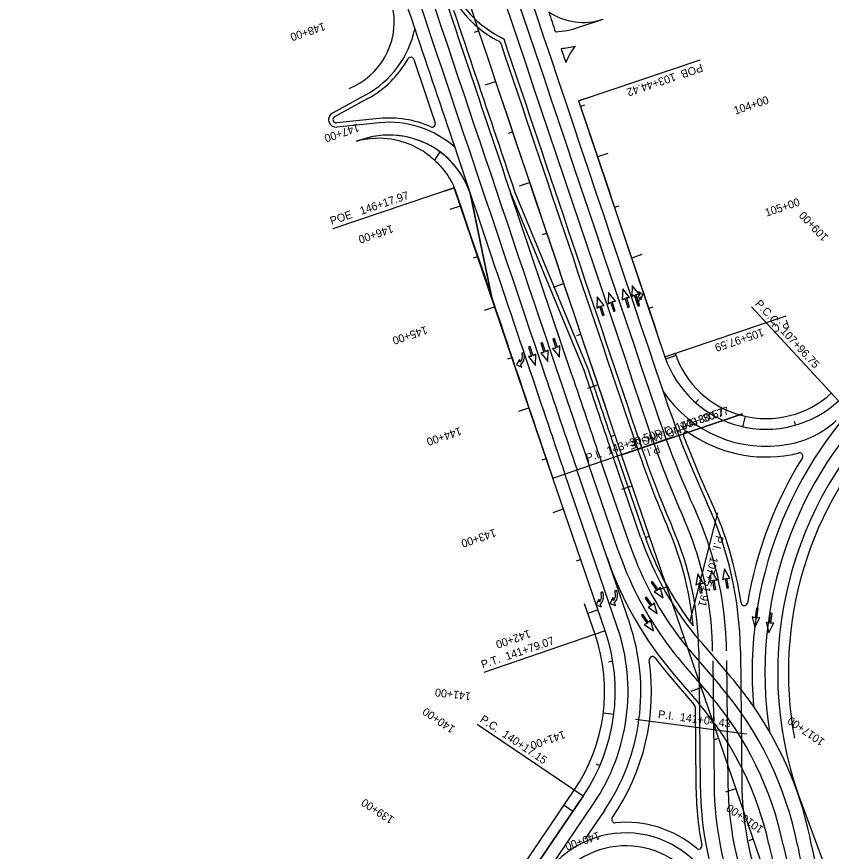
# Model space of a CAD drawing. Extents: x 955284 to 958152, y 796315 to 801506.
# Drawn here: x 956084 to 956847, y 798494 to 799276 of the extents above; entities that cross this region are included whole.
import ezdxf

# ---------------------------------------------------------------- set-up
doc = ezdxf.new("R2010")
doc.units = 0
for name, color, linetype in [('MAIN_P_CONSTCL-Line', 7, 'Continuous'), ('MAIN_P_CONSTCL-PC-PT-Sta-Ldr-Line', 7, 'Continuous'), ('MAIN_P_CONSTCL-PC-PT-Sta-Ldr-Text', 7, 'Continuous'), ('MAIN_P_CONSTCL-Tic-Sta-Line', 7, 'Continuous'), ('MAIN_P_CONSTCL-Tic-Sta-Text', 7, 'Continuous'), ('MAIN_P_EPSHLDR-Line', 7, 'Continuous'), ('MAIN_P_SIDECL-Line', 7, 'Continuous'), ('MAIN_P_SIDECL-PC-PT-Sta-Ldr-Line', 7, 'Continuous'), ('MAIN_P_SIDECL-PC-PT-Sta-Ldr-Text', 7, 'Continuous'), ('MAIN_P_SIDECL-Tic-Sta-Line', 7, 'Continuous'), ('MAIN_P_SIDECL-Tic-Sta-Text', 7, 'Continuous'), ('SIGN_P_SM-Cell', 7, 'Continuous'), ('SIGN_P_SM-Markings', 7, 'Continuous')]:
    doc.layers.add(name, color=color, linetype=linetype)

msp = doc.modelspace()

# ---------------------------------------------------------------- linework, layer by layer
at = {"layer": 'MAIN_P_CONSTCL-Line'}
for p, q in [((956586.27, 798843.67), (956493.93, 799115.91)), ((956650.69, 798865.44), (956689.36, 798878.48)), ((956650.69, 798865.44), (956650.63, 798865.62)), ((956951.74, 797987.05), (956650.69, 798865.44)), ((956951.74, 797987.05), (956650.69, 798865.44)), ((956635.36, 798700.42), (956586.27, 798843.67)), ((956567.23, 798475.41), (956614.73, 798545.58))]:
    msp.add_line(p, q, dxfattribs=at)
for centre, radius, start, end in [((1191820.53, 878328.06), 248232.07, 198.2568635, 198.6698341), ((1191820.47, 878328.25), 248232.07, 198.2569548, 198.6698341), ((956469.82, 798643.69), 175, 325.90273, 18.91767)]:
    msp.add_arc(centre, radius, start, end, dxfattribs=at)
at = {"layer": 'MAIN_P_CONSTCL-PC-PT-Sta-Ldr-Line'}
for points in [[(956493.93, 799115.91), (956380.29, 799077.37)], [(956650.63, 798865.62), (956764.32, 798904.04)], [(956650.69, 798865.44), (956764.21, 798904.34)], [(956586.27, 798843.67), (956699.79, 798882.57)], [(956635.36, 798700.42), (956521.85, 798661.52)], [(956614.73, 798545.58), (956515.36, 798612.85)], [(956663.66, 798617.86), (956767.74, 798603.99)]]:
    msp.add_lwpolyline(points, dxfattribs=at)
at = {"layer": 'MAIN_P_CONSTCL-Tic-Sta-Line'}
for points in [[(956512.97, 799261.63), (956516.76, 799262.91)], [(956523.22, 799212.33), (956532.69, 799215.51)], [(956544.84, 799166.85), (956548.63, 799168.12)], [(956555.11, 799117.54), (956564.58, 799120.73)], [(956484.46, 799112.7), (956493.93, 799115.91)], [(956490.24, 799095.68), (956499.71, 799098.89)], [(956576.75, 799072.07), (956580.54, 799073.35)], [(956511.98, 799050.26), (956515.77, 799051.54)], [(956587.04, 799022.77), (956596.51, 799025.97)], [(956522.36, 799000.98), (956531.83, 799004.19)], [(956608.7, 798977.31), (956612.49, 798978.59)], [(956544.1, 798955.55), (956547.89, 798956.84)], [(956619, 798928.02), (956628.48, 798931.21)], [(956554.48, 798906.28), (956563.95, 798909.49)], [(956640.69, 798882.56), (956644.47, 798883.84)], [(956576.22, 798860.85), (956580.01, 798862.14)], [(956651.14, 798833.27), (956660.6, 798836.52)], [(956586.7, 798811.58), (956596.16, 798814.82)], [(956673.03, 798787.92), (956676.82, 798789.22)], [(956608.58, 798766.22), (956612.37, 798767.52)], [(956683.57, 798738.68), (956693.03, 798741.92)], [(956619.12, 798716.98), (956628.58, 798720.22)], [(956705.45, 798693.32), (956709.24, 798694.62)], [(956638.52, 798671.61), (956642.47, 798672.27)], [(956715.99, 798644.08), (956725.45, 798647.32)], [(956633.6, 798623.66), (956643.52, 798622.45)], [(956737.87, 798598.72), (956741.66, 798600.02)], [(956626.82, 798575.94), (956630.49, 798574.35)], [(956748.41, 798549.48), (956757.87, 798552.72)], [(956596.84, 798536.99), (956605.12, 798531.38)], [(956770.29, 798504.12), (956774.08, 798505.42)]]:
    msp.add_lwpolyline(points, dxfattribs=at)
at = {"layer": 'MAIN_P_EPSHLDR-Line'}
for p, q in [((956413.11, 799199.45), (956381.89, 799182.37)), ((956413.11, 799199.45), (956404.39, 799194.68)), ((956423.61, 799180.71), (956383.63, 799176.75)), ((956550.57, 799112.22), (956619.44, 798945.48)), ((956698.6, 798959.91), (956700.86, 798960.67)), ((956672.4, 798789.77), (956646.91, 798864.14)), ((956625.9, 798697.18), (956616.09, 798725.82)), ((956696.96, 798656.71), (956718.91, 798631.12)), ((956719.64, 798629.2), (956720.42, 798556.36)), ((956558.95, 798481.02), (956606.45, 798551.19))]:
    msp.add_line(p, q, dxfattribs=at)
for centre, radius, start, end in [((956583.56, 799346.78), 105, 216.0191, 243.07179), ((1191820.53, 878328.06), 248248.07, 198.5670568, 198.6084768), ((956534.65, 799250.49), 3, 18.57706, 63.07179), ((1191820.53, 878328.06), 248216.07, 198.577055, 198.6698341), ((956453.31, 799235.12), 3, 18.57444, 150.63667), ((956367.03, 799283.67), 96, 298.68532, 330.63667), ((1191820.53, 878328.06), 248298.07, 198.5744371, 198.5889233), ((956383.33, 799179.74), 3, 118.68532, 275.64681), ((956433.06, 799085.17), 96, 66.00576, 95.64681), ((956473.31, 799175.62), 3, 246.00576, 18.58892), ((956786.13, 798989.46), 90, 198.65271, 312.76628), ((1191820.53, 878328.06), 248236.07, 198.6500213, 198.6698341), ((957147.01, 798661.37), 340, 135.94978, 190.4196), ((956711.66, 798884.12), 3, 54.74205, 200.8832), ((956786.13, 798989.46), 126, 234.74205, 280.51432), ((957639.43, 799238.09), 996, 200.8832, 204.7153), ((957652.5, 799208.78), 1043, 198.66877, 203.34197), ((957147.01, 798661.37), 384, 148.35493, 170.22357), ((956790.87, 798963.9), 100, 280.51432, 285.00788), ((956817.55, 798864.41), 3, 328.35493, 105.00788), ((956423.09, 798678.24), 343, 8.11454, 24.7153), ((956423.09, 798678.24), 296, 5.22036, 23.34197), ((956952.41, 798885.74), 296, 198.91767, 217.59113), ((956765.63, 798727.08), 3, 188.11454, 350.22357), ((956469.82, 798643.69), 165, 325.90273, 18.91767), ((956679.71, 798673.51), 3, 36.61034, 188.08723), ((956955.04, 798878.07), 340, 216.61034, 220.61957), ((956469.82, 798643.69), 209, 325.48937, 8.08723), ((956716.64, 798629.17), 3, 0.61957, 40.61957), ((957063.4, 798560.07), 343, 180.61957, 190.17419), ((956644.51, 798523.58), 3, 145.48937, 275.56886), ((956654.7, 798419.07), 102, 49.53224, 95.56886), ((956722.85, 798498.95), 3, 229.53224, 10.17419)]:
    msp.add_arc(centre, radius, start, end, dxfattribs=at)
at = {"layer": 'MAIN_P_SIDECL-Line'}
msp.add_line((956610.54, 799197.38), (956691.38, 798957.48), dxfattribs=at)
msp.add_arc((956786.13, 798989.46), 100, 198.65271, 312.76628, dxfattribs=at)
at = {"layer": 'MAIN_P_SIDECL-PC-PT-Sta-Ldr-Line'}
for points in [[(956610.54, 799197.38), (956724.25, 799235.7)], [(956854.03, 798916.05), (956772.55, 799004.14)], [(956691.38, 798957.48), (956805.1, 798995.8)], [(956740.74, 798811.26), (956714.82, 798709.51)]]:
    msp.add_lwpolyline(points, dxfattribs=at)
at = {"layer": 'MAIN_P_SIDECL-Tic-Sta-Line'}
for points in [[(956620.01, 799200.58), (956610.54, 799197.38)], [(956620.01, 799200.58), (956610.54, 799197.38)], [(956616.11, 799193.38), (956612.32, 799192.1)], [(956637.76, 799147.91), (956628.28, 799144.72)], [(956648.04, 799098.61), (956644.25, 799097.33)], [(956669.69, 799053.15), (956660.22, 799049.95)], [(956679.98, 799003.85), (956676.19, 799002.57)], [(956701.58, 798958.62), (956692.18, 798955.2)], [(956722.75, 798917.36), (956720.11, 798914.35)], [(956766.39, 798901.65), (956764.2, 798891.89)], [(956812.56, 798897.17), (956813.66, 798893.32)]]:
    msp.add_lwpolyline(points, dxfattribs=at)
at = {"layer": 'SIGN_P_SM-Cell'}
for p, q in [((956670.79, 799015.8), (956666.72, 799018.26)), ((956666.72, 799018.26), (956667.72, 799015.57)), ((956668.34, 799013.46), (956668.92, 799010.85)), ((956668.92, 799010.85), (956670.79, 799015.8)), ((956665.62, 799006.27), (956666.06, 799004.78)), ((956666.06, 799004.78), (956667.47, 799005.16)), ((956667.47, 799005.16), (956667.15, 799006.23)), ((956559.05, 798961.4), (956557.3, 798960.9)), ((956557.3, 798960.9), (956557.61, 798959.83)), ((956559.48, 798959.9), (956559.05, 798961.4)), ((956555.09, 798954.96), (956552.42, 798949.74)), ((956552.42, 798949.74), (956557.22, 798947.53)), ((956555.6, 798952.32), (956555.09, 798954.96)), ((956557.22, 798947.53), (956556.21, 798950.21)), ((956632.89, 798737.01), (956631.17, 798736.41)), ((956631.17, 798736.41), (956631.53, 798735.36)), ((956633.4, 798735.54), (956632.89, 798737.01)), ((956646, 798738.29), (956644.28, 798737.69)), ((956644.28, 798737.69), (956644.65, 798736.64)), ((956646.52, 798736.81), (956646, 798738.29)), ((956629.3, 798730.35), (956626.93, 798724.99)), ((956629.96, 798727.75), (956629.3, 798730.35)), ((956642.42, 798731.63), (956640.05, 798726.27)), ((956643.08, 798729.03), (956642.42, 798731.63)), ((956626.93, 798724.99), (956631.85, 798723.06)), ((956631.85, 798723.06), (956630.69, 798725.67)), ((956640.05, 798726.27), (956644.97, 798724.34)), ((956644.97, 798724.34), (956643.8, 798726.95))]:
    msp.add_line(p, q, dxfattribs=at)
for points in [[(956651.82, 799021.23), (956651.43, 799010.75), (956653.81, 799012.33)], [(956658.17, 799004.14), (956655.35, 799012.83), (956658.27, 799013.08), (956651.82, 799021.23)], [(956660.66, 799024.26), (956660.28, 799013.79), (956662.66, 799015.36)], [(956667.02, 799007.17), (956664.2, 799015.86), (956667.12, 799016.11), (956660.66, 799024.26)], [(956628.02, 799013.59), (956627.64, 799003.11), (956630.02, 799004.69)], [(956634.38, 798996.5), (956631.56, 799005.19), (956634.47, 799005.44), (956628.02, 799013.59)], [(956638.54, 799017.56), (956638.16, 799007.09), (956640.53, 799008.66)], [(956644.89, 799000.47), (956642.07, 799009.17), (956644.99, 799009.42), (956638.54, 799017.56)], [(956653.81, 799012.33), (956656.63, 799003.64), (956658.17, 799004.14)], [(956662.66, 799015.36), (956665.48, 799006.67), (956667.02, 799007.17)], [(956630.02, 799004.69), (956632.84, 798996), (956634.38, 798996.5)], [(956640.53, 799008.66), (956643.35, 798999.97), (956644.89, 799000.47)], [(956586.27, 798974.15), (956589.09, 798965.45), (956586.17, 798965.2), (956592.63, 798957.06)], [(956590.63, 798965.95), (956587.81, 798974.65), (956586.27, 798974.15)], [(956563.62, 798966.46), (956566.44, 798957.77), (956563.52, 798957.52), (956569.98, 798949.37)], [(956567.98, 798958.27), (956565.16, 798966.96), (956563.62, 798966.46)], [(956575.22, 798970.12), (956578.04, 798961.43), (956575.12, 798961.18), (956581.58, 798953.03)], [(956579.58, 798961.93), (956576.76, 798970.62), (956575.22, 798970.12)], [(956581.58, 798953.03), (956581.96, 798963.51), (956579.58, 798961.93)], [(956592.63, 798957.06), (956593.01, 798967.53), (956590.63, 798965.95)], [(956569.98, 798949.37), (956570.36, 798959.84), (956567.98, 798958.27)], [(956722.3, 798754.01), (956720.41, 798743.7), (956722.99, 798744.92)], [(956726.12, 798736.18), (956724.58, 798745.19), (956727.51, 798745.02), (956722.3, 798754.01)], [(956735.11, 798757.05), (956733.22, 798746.74), (956735.8, 798747.96)], [(956738.93, 798739.22), (956737.4, 798748.23), (956740.32, 798748.06), (956735.11, 798757.05)], [(956747.05, 798758.6), (956745.16, 798748.29), (956747.74, 798749.51)], [(956750.87, 798740.77), (956749.34, 798749.78), (956752.26, 798749.6), (956747.05, 798758.6)], [(956685.15, 798739.34), (956679.81, 798746.76), (956678.5, 798745.81)], [(956678.5, 798745.81), (956683.84, 798738.4), (956681.14, 798737.27), (956689.77, 798731.48)], [(956722.99, 798744.92), (956724.52, 798735.91), (956726.12, 798736.18)], [(956735.8, 798747.96), (956737.33, 798738.95), (956738.93, 798739.22)], [(956747.74, 798749.51), (956749.28, 798740.49), (956750.87, 798740.77)], [(956689.77, 798731.48), (956686.94, 798741.57), (956685.15, 798739.34)], [(956679.56, 798724.63), (956674.22, 798732.05), (956672.91, 798731.1)], [(956672.91, 798731.1), (956678.25, 798723.69), (956675.55, 798722.56), (956684.18, 798716.77)], [(956684.18, 798716.77), (956681.35, 798726.86), (956679.56, 798724.63)], [(956777.02, 798721.82), (956775.96, 798712.74), (956773.2, 798713.73), (956775.68, 798703.63)], [(956777.57, 798712.55), (956778.63, 798721.63), (956777.02, 798721.82)], [(956676.03, 798708.47), (956670.69, 798715.89), (956669.37, 798714.94)], [(956669.37, 798714.94), (956674.71, 798707.53), (956672.01, 798706.4), (956680.64, 798700.61)], [(956775.68, 798703.63), (956780.39, 798713), (956777.57, 798712.55)], [(956790.11, 798716.81), (956789.05, 798707.73), (956786.29, 798708.72), (956788.77, 798698.63)], [(956790.66, 798707.55), (956791.72, 798716.63), (956790.11, 798716.81)], [(956680.64, 798700.61), (956677.81, 798710.7), (956676.03, 798708.47)], [(956788.77, 798698.63), (956793.48, 798707.99), (956790.66, 798707.55)]]:
    msp.add_lwpolyline(points, dxfattribs=at)
for centre, major_axis, ratio, start_param, end_param in [((956672.02, 799007.56), (-2.81, 8.81), 0.703987, 0.258897, 1.49257), ((956672.02, 799007.56), (-2.18, 6.83), 0.703987, 0.346576, 1.540916), ((956551.54, 798958.1), (1.98, -6.89), 0.879686, 0.375327, 1.569666), ((956551.54, 798958.1), (2.55, -8.89), 0.879686, 0.287648, 1.52132), ((956638.69, 798734.56), (2.37, -6.77), 0.879686, 0.375327, 1.569666), ((956638.69, 798734.56), (3.06, -8.73), 0.879686, 0.287648, 1.52132), ((956625.58, 798733.29), (2.37, -6.77), 0.879686, 0.375327, 1.569666), ((956625.58, 798733.29), (3.06, -8.73), 0.879686, 0.287648, 1.52132)]:
    msp.add_ellipse(centre, major_axis=major_axis, ratio=ratio, start_param=start_param, end_param=end_param, dxfattribs=at)
at = {"layer": 'SIGN_P_SM-Markings'}
for p, q in [((956610.64, 799266.21), (956633.4, 799273.86)), ((956411.19, 799202.96), (956379.97, 799185.88)), ((956424, 799176.73), (956384.02, 799172.77)), ((956408.75, 799161.39), (956402.42, 799159.37)), ((956480.62, 799149.5), (956475.57, 799141.57)), ((956508.87, 799110.7), (956529.2, 799012.78)), ((956528.91, 799014.17), (956508.87, 799110.7)), ((956546.78, 799110.94), (956615.65, 798944.2)), ((956604.28, 798940.37), (956546.78, 799110.94)), ((956668.61, 798788.48), (956643.13, 798862.84)), ((956647.54, 798775.94), (956620.38, 798855.19)), ((956658.07, 798782.21), (956631.77, 798858.95)), ((956646.72, 798704.31), (956597.62, 798847.56)), ((956658.07, 798708.2), (956608.97, 798851.45)), ((956635.36, 798700.42), (956586.27, 798843.67)), ((956724.69, 798690.43), (956752.95, 798657.48)), ((956723.07, 798681.49), (956724.42, 798556.41)), ((956762.07, 798681.91), (956763.42, 798556.83)), ((956716.59, 798679.91), (956743.09, 798649.02)), ((956708.48, 798669.4), (956733.22, 798640.55)), ((956736.17, 798672.55), (956737.42, 798556.55)), ((956749.17, 798672.7), (956750.42, 798556.69)), ((956700, 798659.32), (956723.35, 798632.09)), ((956813.69, 798554.1), (956863.34, 798419.49)), ((956614.73, 798545.58), (956567.23, 798475.41)), ((956577.16, 798468.68), (956624.67, 798538.85)), ((956634.61, 798532.13), (956616.44, 798505.29))]:
    msp.add_line(p, q, dxfattribs=at)
for points in [[(956480.62, 799149.5), (956475.57, 799141.57), (956474.06, 799142.93), (956472.44, 799144.31), (956470.98, 799145.5), (956468.09, 799147.68), (956464.72, 799149.99), (956459.56, 799153.05), (956453.5, 799155.97), (956450.77, 799157.08), (956448.18, 799158.03), (956445.04, 799159.03), (956442.41, 799159.75), (956438.95, 799160.55), (956434.82, 799161.29), (956430.7, 799161.8), (956424.47, 799162.16), (956419.87, 799162.09), (956414.96, 799161.74), (956410.44, 799161.12), (956406.45, 799160.33), (956402.42, 799159.37), (956408.75, 799161.39)], [(956475.57, 799141.57), (956477.03, 799140.19), (956477.85, 799139.38), (956479.46, 799137.73), (956481.02, 799136.05), (956482.03, 799134.9), (956482.7, 799134.12), (956483.99, 799132.55), (956485.18, 799131.05), (956485.76, 799130.28), (956486.61, 799129.13), (956487.84, 799127.36), (956489.01, 799125.56), (956489.58, 799124.65), (956490.66, 799122.78), (956491.18, 799121.83), (956491.93, 799120.39), (956492.87, 799118.43), (956493.31, 799117.43), (956493.93, 799115.91), (956494.52, 799114.36), (956494.79, 799113.57), (956500.68, 799096.3), (956509.91, 799069.18), (956517.23, 799047.88), (956522.19, 799033.57), (956525.26, 799024.71), (956528.91, 799014.17)]]:
    msp.add_lwpolyline(points, dxfattribs=at)
for centre, radius, start, end in [((1191820.53, 878328.06), 248188.07, 198.3348014, 198.6636303), ((1191820.53, 878328.06), 248176.07, 198.3348014, 198.6597053), ((1191820.53, 878328.06), 248200.07, 198.3348014, 198.6660813), ((1191820.53, 878328.06), 248264.07, 198.5513919, 198.6698341), ((1191820.53, 878328.06), 248252.07, 198.5513919, 198.6084773), ((1191820.53, 878328.06), 248288.07, 198.5513919, 198.5682296), ((1191820.53, 878328.06), 248276.07, 198.5513919, 198.6467565), ((956583.56, 799346.78), 101, 200.14572, 244.67359), ((956370.17, 799271.57), 67.59, 291.92921, 9.06562), ((1191820.53, 878328.06), 248164.07, 198.5739615, 198.5785332), ((956614.91, 799328.88), 58.04, 236.07915, 288.5792), ((956367.03, 799283.67), 92, 298.68532, 348.14245), ((1191820.53, 878328.06), 248288.07, 198.5682296, 198.5952568), ((956583.56, 799346.78), 85, 273.55032, 288.5792), ((1191820.53, 878328.06), 248212.07, 198.576381, 198.668772), ((956583.56, 799346.78), 101, 275.97445, 283.73177), ((1191820.53, 878328.06), 248164.07, 198.5823365, 198.5855028), ((956655.12, 799210.1), 61.25, 140.97244, 157.71043), ((1191820.53, 878328.06), 248164.07, 198.5953609, 198.6527097), ((956383.33, 799179.74), 7, 118.68532, 275.64681), ((956433.06, 799085.17), 92, 48.19234, 95.64681), ((956433.06, 799085.17), 80, 18.60574, 107.68915), ((956433.06, 799085.17), 80, 53.52192, 107.68915), ((1191820.53, 878328.06), 248288.07, 198.5952568, 198.6283245), ((956433.06, 799085.17), 80, 18.60574, 53.52192), ((1191820.53, 878328.06), 248288.07, 198.6283245, 198.6543734), ((1191820.53, 878328.06), 248300.07, 198.628648, 198.6698341), ((956786.13, 798989.46), 100, 198.65271, 312.76628), ((1191820.53, 878328.06), 248276.07, 198.6467565, 198.6698341), ((1191820.53, 878328.06), 248252.07, 198.6500212, 198.6698341), ((1191820.53, 878328.06), 248240.07, 198.6500212, 198.6698341), ((957147.01, 798661.37), 374, 133.03927, 184.84682), ((957639.43, 799238.09), 1000, 198.24944, 204.7153), ((956786.13, 798989.46), 116, 213.79515, 280.51432), ((957147.01, 798661.37), 362, 133.03927, 188.75374), ((957147.01, 798661.37), 350, 133.03927, 199.02368), ((1191820.53, 878328.06), 248288.07, 198.6543734, 198.6698341), ((957643.51, 799229.15), 1013, 198.66363, 204.29495), ((956790.87, 798963.9), 90, 280.51432, 312.67112), ((957647.84, 799219.46), 1026, 198.66608, 203.84051), ((957652.5, 799208.78), 1039, 198.66877, 203.34197), ((956423.09, 798678.24), 339, 0.61957, 24.7153), ((956423.09, 798678.24), 326, 4.12452, 24.29495), ((956423.09, 798678.24), 313, 3.69123, 23.84051), ((956423.09, 798678.24), 300, 0.61957, 23.34197), ((956952.41, 798885.74), 300, 198.91767, 220.61957), ((956955.93, 798881.64), 326, 198.91767, 215.12049), ((956954.17, 798883.69), 313, 198.91767, 215.38545), ((956955.04, 798878.07), 336, 198.91767, 220.61957), ((956469.82, 798643.69), 199, 325.90273, 18.91767), ((956469.82, 798643.69), 175, 325.90273, 18.91767), ((956469.82, 798643.69), 187, 325.90273, 18.91767), ((956954.17, 798883.69), 313, 215.38546, 220.61957), ((956423.09, 798678.24), 313, 0.61957, 3.69113), ((956423.09, 798678.24), 326, 0.61957, 4.12452), ((956955.93, 798881.64), 326, 215.12052, 220.61957), ((956495.64, 798436.78), 339, 34.69998, 40.61957), ((956495.64, 798436.78), 326, 11.11874, 40.61957), ((956495.64, 798436.78), 313, 11.63927, 40.61957), ((956495.64, 798436.78), 300, 12.19978, 40.61957), ((956495.64, 798436.78), 339, 10.63066, 34.69998), ((957063.4, 798560.07), 339, 180.61957, 202.75376), ((957063.4, 798560.07), 326, 180.61957, 202.04963), ((957063.4, 798560.07), 313, 180.61957, 201.13216), ((957063.4, 798560.07), 300, 180.61957, 198.91767), ((956654.7, 798419.07), 92, 24.52404, 145.82215), ((956654.7, 798419.07), 80, 24.52404, 145.82215), ((957315.69, 798614.08), 539, 192.19978, 198.91767), ((957317.38, 798606.05), 526, 191.63927, 198.91767), ((957318.89, 798598.58), 513, 191.11874, 198.91767), ((957320.24, 798591.56), 500, 190.63066, 198.91767)]:
    msp.add_arc(centre, radius, start, end, dxfattribs=at)

# ---------------------------------------------------------------- texts
at = {"layer": 'MAIN_P_CONSTCL-Line'}
for s, p in [('AND ANGLE', (956711.74, 798895.49)), ('P.I.', (956685.34, 798874.9))]:
    msp.add_text(s, height=7.5, rotation=198.32052, dxfattribs=at).set_placement(p)
at = {"layer": 'MAIN_P_CONSTCL-PC-PT-Sta-Ldr-Text'}
for s, rotation, p in [('POE   146+17.97', 18.7356, (956379.09, 799080.92)), ('P.I.  143+30.57', 18.91767, (956683.18, 798880.53)), ('P.C.  143+30.77', 18.66983, (956683.18, 798880.58)), ('P.I.  143+30.50', 18.91767, (956618.76, 798858.77)), ('P.T.  141+79.07', 18.91767, (956520.63, 798665.07)), ('P.C.  140+17.15', 325.90273, (956517.46, 798615.96)), ('P.I.  141+04.43', 352.4102, (956684.6, 798618.85))]:
    msp.add_text(s, height=7.5, rotation=rotation, dxfattribs=at).set_placement(p)
at = {"layer": 'MAIN_P_CONSTCL-Tic-Sta-Text'}
for s, rotation, p in [('148+00', 198.56153, (956371.67, 799270.89)), ('147+00', 198.58461, (956403.54, 799176.04)), ('146+00', 198.60769, (956435.44, 799081.21)), ('145+00', 198.63077, (956467.39, 798986.39)), ('144+00', 198.65385, (956499.37, 798891.59)), ('143+00', 198.91767, (956531.68, 798796.3)), ('142+00', 198.91767, (956564.1, 798701.7)), ('141+00', 173.02908, (956509.98, 798642.55)), ('140+00', 145.90273, (956495.43, 798610.17)), ('1017+00', 145.06686, (956841.76, 798598.12)), ('141+00', 198.91767, (956596.52, 798607.1)), ('139+00', 146.86729, (956438.29, 798525.35)), ('1016+00', 145.06686, (956784.5, 798516.14)), ('140+00', 198.91767, (956628.94, 798512.5))]:
    msp.add_text(s, height=7.5, rotation=rotation, dxfattribs=at).set_placement(p)
at = {"layer": 'MAIN_P_SIDECL-PC-PT-Sta-Ldr-Text'}
for s, rotation, p in [('POB  103+44.42', 198.62348, (956725.45, 799232.15)), ('P.C.C.  107+96.75', 312.76628, (956775.3, 799006.69)), ('P.C.  105+97.59', 198.62348, (956806.3, 798992.24)), ('P.I.  107+51.91', 255.70949, (956739.28, 798790.35))]:
    msp.add_text(s, height=7.5, rotation=rotation, dxfattribs=at).set_placement(p)
at = {"layer": 'MAIN_P_SIDECL-Tic-Sta-Text'}
for s, rotation, p in [('104+00', 18.62348, (956757.41, 799184.27)), ('105+00', 18.62348, (956786.58, 799088.61)), ('109+00', 133.46582, (956844.87, 799069.92))]:
    msp.add_text(s, height=7.5, rotation=rotation, dxfattribs=at).set_placement(p)

doc.saveas('drawing.dxf')
